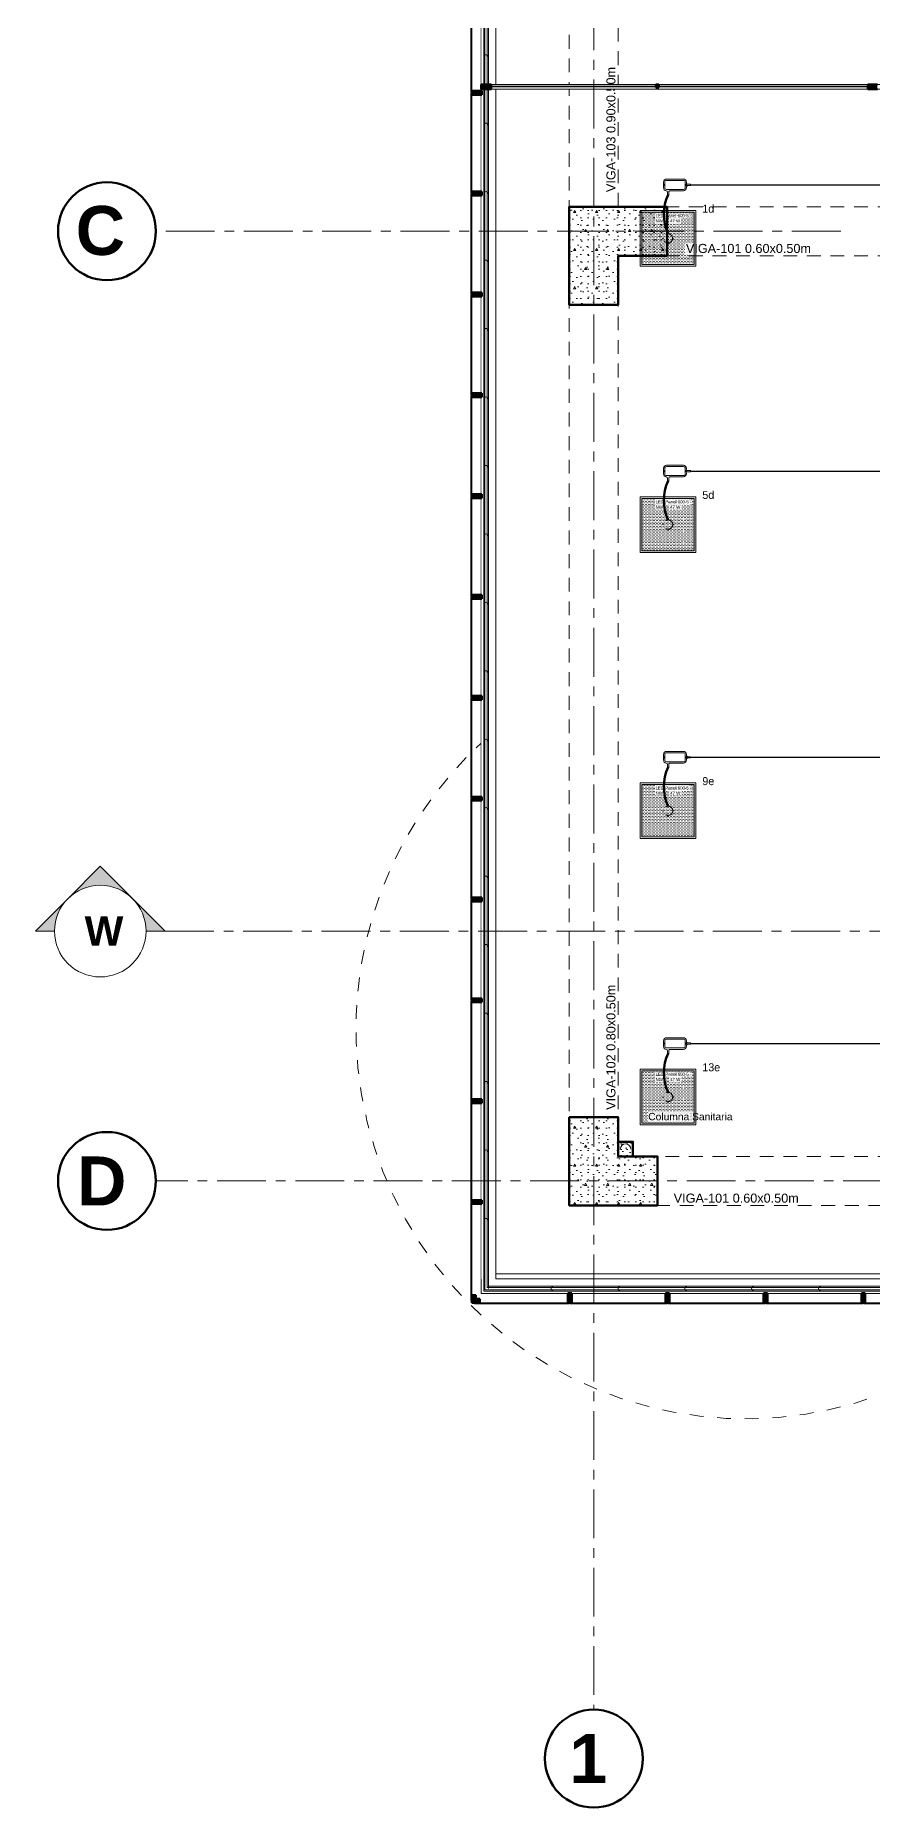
# Model space of a CAD drawing. Header units: inches. Extents: x -38 to 5698, y -33 to 92.
# Drawn here: x 188.61 to 197.17, y 1.05 to 19.15 of the extents above; entities that cross this region are included whole.
import ezdxf
from ezdxf.lldxf.tags import DXFTag

# ---------------------------------------------------------------- set-up
doc = ezdxf.new("R2010")
doc.units = ezdxf.units.IN
doc.header["$MEASUREMENT"] = 0
doc.set_wipeout_variables(frame=1)
for name, pattern in [('CONTINUA', [0]), ('DASHED', [0.75, 0.5, -0.25]), ('Hidden Line', [0.195611, 0.141111, -0.0545]), ('HIDDEN2', [0.1875, 0.125, -0.0625]), ('Punto & Raya', [0.65, 0.5, -0.075, 0, -0.075]), ('Rayas', [0.282222, 0.141111, -0.141111]), ('Wipeout_Contour', [1, 0, -1])]:
    doc.linetypes.add(name, pattern=pattern)
for name, color, linetype, lineweight in [('00_IE_Luminarias', 6, 'Continuous', 30), ('ALUMBRADO_CONDUIT', 30, 'CONDUIT1', 30), ('CABLEADO EXT.', 3, 'PVCSUBT', 30), ('Luminarias', 5, 'Continuous', 20), ('Simb_Alumbrado', 140, 'CONTINUA', 30)]:
    doc.layers.add(name, color=color, linetype=linetype, lineweight=lineweight)
for name, color, linetype in [('02 _ ARQ _ ALB _ Ejes Generales', 7, 'Continuous'), ('02 _ ARQ _ ZON _ Espacio.3D', 7, 'Continuous'), ('08 _ STR _ EXT _ 06 Columnas', 7, 'Continuous'), ('08 _ STR _ EXT _ 07 Losa Aligerada', 7, 'Continuous'), ('08 _ STR _ EXT _ 09 Vigas', 7, 'Continuous'), ('Acabado - Muros', 7, 'Continuous'), ('Estructura - 04 MURO', 7, 'Continuous'), ('Estructura - Carga', 7, 'Continuous'), ('Interior - Escaleras & Barandillas', 7, 'Continuous'), ('Marcador - Secciones', 251, 'Continuous'), ('MEP - HVAC', 7, 'Continuous'), ('Notas - Etiquetas', 251, 'Continuous')]:
    doc.layers.add(name, color=color, linetype=linetype)
doc.styles.add('Estilo_Generado_1', font='swisseb.ttf')
doc.styles.add('Estilo_Generado_4', font='swisse.ttf')
doc.styles.add('{18b73a54-fa43-428c-adcb-c1c7bbdf2c84}', font='Simplex.shx')
tags = doc.linetypes.add('CONDUIT', pattern='A,1.5,-0.210535,["con",{18b73a54-fa43-428c-adcb-c1c7bbdf2c84},S=0.2,R=0,X=0,Y=-0.065594],-0.702384', length=2.412919).pattern_tags.tags
tags[6] = DXFTag(74, 10)
tags = doc.linetypes.add('CONDUIT1', pattern='A,1,-0.19772,["con",{18b73a54-fa43-428c-adcb-c1c7bbdf2c84},S=0.2,R=0,X=0,Y=-0.065594],-0.593642', length=1.791362).pattern_tags.tags
tags[6] = DXFTag(74, 10)
tags = doc.linetypes.add('PVCSUBT', pattern='A,0.6,-0.3,0.6,-0.075691,["PVC",Standard,S=0.2,R=0,X=0,Y=-0.093724],-0.621005', length=2.196696).pattern_tags.tags
tags[10] = DXFTag(74, 10)
pattern_1 = [(0, (185.00002, 3e-09), (0, 0.3897114), [0.024375, -0.200625]), (0, (185.11252, 0.19486), (0, 0.3897114), [0.024375, -0.200625]), (60, (185.00002, 3e-09), (-0.3375, 0.194856), [0.024375, -0.200625]), (60, (185.22502, 3e-09), (-0.3375, 0.194856), [0.024375, -0.200625]), (120, (185.0244, 3e-09), (0.3375, 0.194856), [0.024375, -0.200625]), (120, (185.2494, 3e-09), (0.3375, 0.194856), [0.024375, -0.200625]), (0, (185.00002, 0.0375), (0, 0.075), [0, -0.075, 0, -0.1125]), (45, (185.03752, 0.0375), (-0.053033, 0.053033), [0, -0.05625, 0, -0.09375])]
pattern_2 = [(0, (185.000023, 3e-09), (0, 0.03), [])]

# ---------------------------------------------------------------- blocks, each defined once
blk = doc.blocks.new('*U270')
at = {"layer": 'Luminarias', "linetype": 'DASHED', "lineweight": 0, "ltscale": 0.05}
blk.add_lwpolyline([(0, -0.005), (0, 0.005)], dxfattribs=at)
blk = doc.blocks.new('*U271')
at = {"color": 0, "linetype": 'ByBlock', "lineweight": -2, "transparency": 16777216}
for p, rotation in [((-0.05, 0), 90), ((0, -0.05), 180), ((0.05, 0), 269.9999999999999)]:
    blk.add_blockref('*U270', p, dxfattribs=dict(at, rotation=rotation))
blk.add_blockref('*U270', (0, 0.05), dxfattribs=at)
blk = doc.blocks.new('PANEL LED 50W')
at = {"layer": 'Luminarias'}
h = blk.add_hatch(dxfattribs=at)
h.set_pattern_fill('DOTS', color=4, scale=0.009097)
h.set_pattern_definition([(0, (0, -2e-14), (0.0072206, 0.01444116), [0, -0.01444116])])
h.paths.add_polyline_path([(-0.257, -0.257), (0.257, -0.257), (0.257, 0.257), (-0.257, 0.257)])
h.paths.add_polyline_path([(-0.13, 0.097), (0.185, 0.097), (0.185, 0.247), (-0.13, 0.247)], flags=24)
at = {"layer": 'Luminarias', "color": 4, "lineweight": 0}
for points in [[(-0.273, 0.273), (0.273, 0.273), (0.273, -0.273), (-0.273, -0.273)], [(-0.257, -0.257), (0.257, -0.257), (0.257, 0.257), (-0.257, 0.257)]]:
    blk.add_lwpolyline(points, close=True, dxfattribs=at)
at = {"layer": 'Luminarias', "color": 4, "linetype": 'DASHED', "lineweight": 0, "ltscale": 0.01}
blk.add_circle((0, 0), 0.0455, dxfattribs=at)
at = {"color": 4}
blk.add_blockref('*U271', (0, 0), dxfattribs=at)
at = {"layer": 'Luminarias', "color": 4, "insert": (-0.122, 0.239), "char_height": 0.03093, "width": 0.38285, "attachment_point": 1}
blk.add_mtext('{\\Ftxt|c0;LED Panel 600-5 - NW      47 W}', dxfattribs=at)
blk = doc.blocks.new('lumin 47')
at = {"layer": 'ALUMBRADO_CONDUIT', "xscale": 1.041283452965173, "yscale": 1.041283452965173, "zscale": 1.041283452965173}
blk.add_blockref('PANEL LED 50W', (-76.251, 24.243), dxfattribs=at)
blk = doc.blocks.new('CAJA OVAL TIPO L')
at = {"layer": 'Simb_Alumbrado', "lineweight": 13}
blk.add_lwpolyline([(-0.049, -0.079), (-0.049, -0.034, -0.380413), (-0.026, -0.009), (-0.026, -0.009, 0.341426), (-0.016, 0.003), (-0.016, 0.024), (-0.006, 0.024), (-0.006, 0.003, 0.414214), (0.006, -0.009), (0.114, -0.009, -0.414214), (0.139, -0.034), (0.139, -0.038, 0.414214), (0.151, -0.051), (0.172, -0.051), (0.172, -0.061), (0.151, -0.061, 0.414214), (0.139, -0.073), (0.139, -0.079, -0.414214), (0.114, -0.104), (-0.024, -0.104, -0.414214), (-0.049, -0.079, 0.414214)], format="xyb", dxfattribs=at)
for points in [[(-0.048, -0.056), (-0.04, -0.056)], [(-0.044, -0.051), (-0.044, -0.06)], [(0.132, -0.056), (0.141, -0.056)], [(0.137, -0.051), (0.137, -0.06)]]:
    blk.add_lwpolyline(points, dxfattribs=at)
blk.add_lwpolyline([(-0.024, -0.02), (0.114, -0.02, -0.414214), (0.128, -0.034), (0.128, -0.079, -0.414214), (0.114, -0.093), (-0.024, -0.093, -0.414214), (-0.038, -0.079), (-0.038, -0.034, -0.414214)], format="xyb", close=True, dxfattribs=at)
for centre in [(-0.044, -0.056), (0.137, -0.056)]:
    blk.add_circle(centre, 0.00438, dxfattribs=at)

msp = doc.modelspace()

# ---------------------------------------------------------------- hatches: boundary and pattern name
at = {"layer": '08 _ STR _ EXT _ 06 Columnas', "linetype": 'Continuous', "lineweight": 9}
h = msp.add_hatch(dxfattribs=at)
h.set_pattern_fill('HORMIGÓN_EN_MASA_0002', style=0, pattern_type=2)
h.set_pattern_definition(pattern_1)
h.paths.add_polyline_path([(195.07, 17.4), (194.07, 17.4), (194.07, 16.4), (194.57, 16.4), (194.57, 16.9), (195.07, 16.9)])
h = msp.add_hatch(dxfattribs=at)
h.set_pattern_fill('HORMIGÓN_EN_MASA_0002', style=0, pattern_type=2)
h.set_pattern_definition(pattern_1)
h.paths.add_polyline_path([(194.07, 8.1), (194.07, 7.2), (194.97, 7.2), (194.97, 7.7), (194.57, 7.7), (194.57, 8.1)])
at = {"layer": 'Acabado - Muros', "linetype": 'Continuous', "lineweight": 9}
for points in [[(193.065, 19.59), (193.065, 18.57), (193.075, 18.57), (193.075, 19.59)], [(193.065, 18.56), (193.065, 17.54), (193.075, 17.54), (193.075, 18.56)], [(193.065, 17.53), (193.065, 16.51), (193.075, 16.51), (193.075, 17.53)], [(193.065, 16.5), (193.065, 15.48), (193.075, 15.48), (193.075, 16.5)], [(193.065, 15.47), (193.065, 14.45), (193.075, 14.45), (193.075, 15.47)], [(193.065, 14.44), (193.065, 13.42), (193.075, 13.42), (193.075, 14.44)], [(193.065, 13.41), (193.065, 12.39), (193.075, 12.39), (193.075, 13.41)], [(193.065, 12.38), (193.065, 11.36), (193.075, 11.36), (193.075, 12.38)], [(193.065, 11.35), (193.065, 10.33), (193.075, 10.33), (193.075, 11.35)], [(193.065, 10.32), (193.065, 9.3), (193.075, 9.3), (193.075, 10.32)], [(193.065, 9.29), (193.065, 8.27), (193.075, 8.27), (193.075, 9.29)], [(193.065, 8.26), (193.065, 7.24), (193.075, 7.24), (193.075, 8.26)], [(193.065, 7.23), (193.065, 6.23), (193.075, 6.23), (193.075, 7.23)], [(193.1, 6.195), (194.07, 6.195), (194.07, 6.205), (193.1, 6.205)], [(194.08, 6.195), (195.07, 6.195), (195.07, 6.205), (194.08, 6.205)], [(195.08, 6.195), (196.07, 6.195), (196.07, 6.205), (195.08, 6.205)], [(196.08, 6.195), (197.07, 6.195), (197.07, 6.205), (196.08, 6.205)], [(197.08, 6.195), (198.07, 6.195), (198.07, 6.205), (197.08, 6.205)]]:
    msp.add_hatch(color=250, dxfattribs=at).paths.add_polyline_path(points)
at = {"layer": 'Estructura - Carga', "linetype": 'Continuous', "lineweight": 13}
h = msp.add_hatch(dxfattribs=at)
h.set_pattern_fill('HORMIGÓN_ARMADO_0002', color=251, style=0, pattern_type=2)
h.set_pattern_definition([(0, (185.00002, 3e-09), (0, 0.311769), [0.03, -0.15]), (0, (185.09002, 0.1559), (0, 0.311769), [0.03, -0.15]), (60, (185.00002, 3e-09), (-0.27, 0.1558846), [0.03, -0.15]), (60, (185.18002, 3e-09), (-0.27, 0.1558846), [0.03, -0.15]), (120, (185.03002, 3e-09), (0.27, 0.1558846), [0.03, -0.15]), (120, (185.21002, 3e-09), (0.27, 0.1558846), [0.03, -0.15]), (0, (185.000023, 0.03), (0, 0.06), [0, -0.06, 0, -0.09]), (45, (185.030023, 0.03), (-0.0424264, 0.0424264), [0, -0.045, 0, -0.075])])
h.paths.add_polyline_path([(194.57, 7.7), (194.72, 7.7), (194.72, 7.85), (194.57, 7.85)])
at = {"layer": 'Marcador - Secciones', "linetype": 'Continuous', "lineweight": 13}
for points in [[(188.945, 10.333, -0.414214), (189.607, 10.333), (189.276, 10.664)], [(188.613, 10.002), (188.807, 10.002, -0.198912), (188.945, 10.333)], [(189.938, 10.002), (189.607, 10.333, -0.198912), (189.744, 10.002)]]:
    msp.add_hatch(color=7, dxfattribs=at).paths.add_polyline_path(points)

# ---------------------------------------------------------------- linework, layer by layer
at = {"layer": '02 _ ARQ _ ALB _ Ejes Generales', "color": 7, "linetype": 'Continuous', "lineweight": 60}
for centre in [(189.345, 17.15), (189.345, 7.45), (194.32, 1.55)]:
    msp.add_circle(centre, 0.5, dxfattribs=at)
at = {"layer": '02 _ ARQ _ ZON _ Espacio.3D', "color": 254, "linetype": 'Continuous', "lineweight": 0, "flags": 128}
for points in [[(205.02, 18.65), (205.02, 29.7), (193.32, 29.7), (193.32, 25.338), (194.57, 25.338), (194.57, 25.163), (193.32, 25.163), (193.32, 18.649)], [(205.02, 6.5), (205.02, 18.6), (193.32, 18.6), (193.32, 6.5)], [(194.57, 16.4), (194.07, 16.4), (194.07, 17.4), (195.07, 17.4), (195.07, 16.9), (194.57, 16.9)], [(194.97, 7.7), (194.97, 7.2), (194.07, 7.2), (194.07, 8.1), (194.57, 8.1), (194.57, 7.7)]]:
    msp.add_lwpolyline(points, close=True, dxfattribs=at)
at = {"layer": '08 _ STR _ EXT _ 06 Columnas', "color": 7, "linetype": 'Continuous', "lineweight": 80, "flags": 128}
for points in [[(195.07, 17.4), (194.07, 17.4), (194.07, 16.4), (194.57, 16.4), (194.57, 16.9), (195.07, 16.9)], [(194.07, 8.1), (194.07, 7.2), (194.97, 7.2), (194.97, 7.7), (194.57, 7.7), (194.57, 8.1)]]:
    msp.add_lwpolyline(points, close=True, dxfattribs=at)
at = {"layer": '08 _ STR _ EXT _ 09 Vigas', "color": 251, "linetype": 'Hidden Line', "lineweight": 13}
for p, q in [((194.07, 7.2), (194.07, 39.9)), ((194.57, 17.4), (194.57, 29.7)), ((194.57, 17.4), (229.07, 17.4)), ((194.57, 16.9), (201.07, 16.9)), ((194.57, 7.7), (194.57, 16.9)), ((194.57, 7.7), (201.07, 7.7)), ((236.57, 7.2), (194.07, 7.2))]:
    msp.add_line(p, q, dxfattribs=at)
at = {"layer": 'Acabado - Muros', "color": 7, "linetype": 'Continuous', "lineweight": 60}
for p, q in [((193.075, 18.585), (193.075, 18.545)), ((193.075, 17.555), (193.075, 17.515)), ((193.075, 16.525), (193.075, 16.485)), ((193.075, 15.495), (193.075, 15.455)), ((193.075, 14.465), (193.075, 14.425)), ((193.075, 13.435), (193.075, 13.395)), ((193.075, 12.405), (193.075, 12.365)), ((193.075, 11.375), (193.075, 11.335)), ((193.075, 10.345), (193.075, 10.305)), ((193.075, 9.315), (193.075, 9.275)), ((193.075, 8.285), (193.075, 8.245)), ((193.075, 7.255), (193.075, 7.215)), ((193.075, 6.285), (193.075, 6.205)), ((193.155, 6.205), (193.075, 6.205)), ((194.095, 6.205), (194.055, 6.205)), ((195.095, 6.205), (195.055, 6.205)), ((196.095, 6.205), (196.055, 6.205)), ((197.095, 6.205), (197.055, 6.205))]:
    msp.add_line(p, q, dxfattribs=at)
at = {"layer": 'Acabado - Muros', "color": 7, "linetype": 'Continuous', "lineweight": 13, "flags": 128}
for points in [[(193.065, 19.59), (193.075, 19.59), (193.075, 18.57), (193.065, 18.57)], [(193.065, 18.56), (193.075, 18.56), (193.075, 17.54), (193.065, 17.54)], [(193.065, 17.53), (193.075, 17.53), (193.075, 16.51), (193.065, 16.51)], [(193.065, 16.5), (193.075, 16.5), (193.075, 15.48), (193.065, 15.48)], [(193.065, 15.47), (193.075, 15.47), (193.075, 14.45), (193.065, 14.45)], [(193.065, 14.44), (193.075, 14.44), (193.075, 13.42), (193.065, 13.42)], [(193.065, 13.41), (193.075, 13.41), (193.075, 12.39), (193.065, 12.39)], [(193.065, 12.38), (193.075, 12.38), (193.075, 11.36), (193.065, 11.36)], [(193.065, 11.35), (193.075, 11.35), (193.075, 10.33), (193.065, 10.33)], [(193.065, 10.32), (193.075, 10.32), (193.075, 9.3), (193.065, 9.3)], [(193.065, 9.29), (193.075, 9.29), (193.075, 8.27), (193.065, 8.27)], [(193.065, 8.26), (193.075, 8.26), (193.075, 7.24), (193.065, 7.24)], [(193.065, 7.23), (193.075, 7.23), (193.075, 6.23), (193.065, 6.23)], [(193.1, 6.195), (193.1, 6.205), (194.07, 6.205), (194.07, 6.195)], [(194.08, 6.195), (194.08, 6.205), (195.07, 6.205), (195.07, 6.195)], [(195.08, 6.195), (195.08, 6.205), (196.07, 6.205), (196.07, 6.195)], [(196.08, 6.195), (196.08, 6.205), (197.07, 6.205), (197.07, 6.195)], [(197.08, 6.195), (197.08, 6.205), (198.07, 6.205), (198.07, 6.195)]]:
    msp.add_lwpolyline(points, close=True, dxfattribs=at)
at = {"layer": 'ALUMBRADO_CONDUIT', "color": 30, "lineweight": 30, "ltscale": 0.4, "true_color": 0xf26722}
for p, q in [((195.309, 17.623), (197.751, 17.623)), ((195.309, 14.7), (197.752, 14.7)), ((195.309, 11.777), (197.752, 11.777)), ((195.31, 8.853), (197.752, 8.853))]:
    msp.add_line(p, q, dxfattribs=at)
at = {"layer": 'CABLEADO EXT.', "color": 3, "lineweight": 80}
for centre in [(195.512, 17.325), (195.512, 14.402), (195.512, 11.478), (195.512, 8.555)]:
    msp.add_arc(centre, 0.476, 155.3702, 204.8494, dxfattribs=at)
at = {"layer": 'Estructura - Carga', "color": 7, "linetype": 'Continuous', "lineweight": 80, "flags": 128}
msp.add_lwpolyline([(194.57, 7.7), (194.72, 7.7), (194.72, 7.85), (194.57, 7.85)], close=True, dxfattribs=at)
at = {"layer": 'Marcador - Secciones', "color": 7, "linetype": 'Continuous', "lineweight": 13}
msp.add_line((189.276, 10.664), (189.938, 10.002), dxfattribs=at)
at = {"layer": 'Marcador - Secciones', "color": 7, "linetype": 'Continuous', "lineweight": 13, "flags": 128}
msp.add_lwpolyline([(189.276, 10.664), (188.945, 10.333)], dxfattribs=at)
for points in [[(188.945, 10.333), (188.613, 10.002), (188.807, 10.002, -0.198912)], [(189.938, 10.002), (189.744, 10.002, 0.198912)]]:
    msp.add_lwpolyline(points, format="xyb", dxfattribs=at)
at = {"layer": 'Marcador - Secciones', "color": 7, "linetype": 'Continuous', "lineweight": 13}
msp.add_circle((189.276, 10.002), 0.468, dxfattribs=at)
at = {"layer": 'MEP - HVAC', "color": 7, "linetype": 'Continuous', "lineweight": 13, "flags": 128}
msp.add_lwpolyline([(194.591, 7.775, -1), (194.699, 7.775)], format="xyb", dxfattribs=at)

# ---------------------------------------------------------------- block references
for p in [(271.33, -7.166), (271.331, -10.089), (271.331, -13.012), (271.331, -15.936)]:
    msp.add_blockref('lumin 47', p)
at = {"layer": 'ALUMBRADO_CONDUIT', "linetype": 'CONDUIT', "lineweight": 30, "xscale": -1.253906979044094, "yscale": 1.253906979044094, "zscale": 1.253906979044094, "rotation": 180}
for p in [(195.094, 17.553), (195.094, 14.63), (195.094, 11.707), (195.094, 8.783)]:
    msp.add_blockref('CAJA OVAL TIPO L', p, dxfattribs=at)

# ---------------------------------------------------------------- texts
at = {"layer": '00_IE_Luminarias', "color": 6, "linetype": 'HIDDEN2'}
for s, p in [('1d', (195.43, 17.34)), ('5d', (195.43, 14.416)), ('9e', (195.43, 11.493)), ('13e', (195.43, 8.57))]:
    msp.add_text(s, height=0.0817, dxfattribs=at).set_placement(p)
at = {"layer": '02 _ ARQ _ ALB _ Ejes Generales', "color": 7, "lineweight": 30, "char_height": 0.5, "attachment_point": 1, "style": 'Estilo_Generado_1'}
for s, insert in [('\\A1;{\\pql;\\pt0;\\fSwis721 Ex BT|b1|i0|c0|p34;C}', (189.025, 17.408)), ('\\A1;{\\pql;\\pt0;\\fSwis721 Ex BT|b1|i0|c0|p34;D}', (189.039, 7.7)), ('\\A1;{\\pql;\\pt0;\\fSwis721 Ex BT|b1|i0|c0|p34;1}', (194.071, 1.8))]:
    msp.add_mtext(s, dxfattribs=dict(at, insert=insert))
at = {"layer": 'Marcador - Secciones', "color": 5, "lineweight": 25, "insert": (189.512, 9.852), "char_height": 0.3, "attachment_point": 9, "style": 'Estilo_Generado_1'}
msp.add_mtext('\\A1;{\\pqr;\\pt0;\\fSwis721 Ex BT|b1|i0|c0|p34;W}', dxfattribs=at)
at = {"layer": 'Notas - Etiquetas', "color": 8, "linetype": 'Continuous', "lineweight": 13, "char_height": 0.0925, "attachment_point": 7, "rotation": 90, "style": 'Estilo_Generado_4'}
for s, insert in [('\\A1;{\\pql;\\fSwis721 Ex BT|b0|i0|c0|p34;VIGA-103\\fSwis721 Ex BT|b0|i0|c0|p34; \\fSwis721 Ex BT|b0|i0|c0|p34;0.90\\fSwis721 Ex BT|b0|i0|c0|p34;x\\fSwis721 Ex BT|b0|i0|c0|p34;0.50\\fSwis721 Ex BT|b0|i0|c0|p34;m}', (194.543, 17.55)), ('\\A1;{\\pql;\\fSwis721 Ex BT|b0|i0|c0|p34;VIGA-102\\fSwis721 Ex BT|b0|i0|c0|p34; \\fSwis721 Ex BT|b0|i0|c0|p34;0.80\\fSwis721 Ex BT|b0|i0|c0|p34;x\\fSwis721 Ex BT|b0|i0|c0|p34;0.50\\fSwis721 Ex BT|b0|i0|c0|p34;m}', (194.543, 8.176))]:
    msp.add_mtext(s, dxfattribs=dict(at, insert=insert))
at = {"layer": 'Notas - Etiquetas', "color": 8, "linetype": 'Continuous', "lineweight": 13, "char_height": 0.0925, "attachment_point": 7, "style": 'Estilo_Generado_4'}
for insert in [(195.262, 16.927), (195.137, 7.227)]:
    msp.add_mtext('\\A1;{\\pql;\\fSwis721 Ex BT|b0|i0|c0|p34;VIGA-101\\fSwis721 Ex BT|b0|i0|c0|p34; \\fSwis721 Ex BT|b0|i0|c0|p34;0.60\\fSwis721 Ex BT|b0|i0|c0|p34;x\\fSwis721 Ex BT|b0|i0|c0|p34;0.50\\fSwis721 Ex BT|b0|i0|c0|p34;m}', dxfattribs=dict(at, insert=insert))
at = {"layer": 'Notas - Etiquetas', "color": 8, "linetype": 'Continuous', "lineweight": 35, "insert": (194.877, 8.107), "char_height": 0.075, "attachment_point": 4, "style": 'Estilo_Generado_4'}
msp.add_mtext('\\A1;{\\pql;\\fSwis721 Ex BT|b0|i0|c0|p34;Columna Sanitaria}', dxfattribs=at)

# ---------------------------------------------------------------- next in the draw order: wipeouts: each hides what was drawn before it
at = {"color": 254, "linetype": 'Wipeout_Contour', "lineweight": 0, "ltscale": 4849.55423}
msp.add_wipeout([(193.17, 6.45), (193.17, 6.3), (193.32, 6.45)], dxfattribs=at).dxf.layer = 'Estructura - 04 MURO'

# ---------------------------------------------------------------- next in the draw order: wipeouts: each hides what was drawn before it
at = {"color": 254, "linetype": 'Wipeout_Contour', "lineweight": 0, "ltscale": 4848.699701}
msp.add_wipeout([(193.32, 6.45), (193.17, 6.3), (193.32, 6.3)], dxfattribs=at).dxf.layer = 'Estructura - 04 MURO'

# ---------------------------------------------------------------- next in the draw order: hatches: boundary and pattern name
at = {"layer": 'Acabado - Muros', "linetype": 'Continuous', "lineweight": 0}
for points in [[(193.115, 6.285), (193.075, 6.285), (193.075, 6.205), (193.115, 6.205)], [(193.155, 6.245), (193.075, 6.245), (193.075, 6.205), (193.155, 6.205)]]:
    msp.add_hatch(color=254, dxfattribs=at).paths.add_polyline_path(points)

# ---------------------------------------------------------------- next in the draw order: linework, layer by layer
at = {"layer": 'Acabado - Muros', "color": 7, "linetype": 'Continuous', "lineweight": 60}
for p, q in [((193.115, 6.285), (193.075, 6.285)), ((193.155, 6.245), (193.075, 6.245)), ((193.115, 6.285), (193.115, 6.205)), ((193.155, 6.245), (193.155, 6.205))]:
    msp.add_line(p, q, dxfattribs=at)
at = {"layer": 'Estructura - 04 MURO', "color": 7, "linetype": 'Continuous', "lineweight": 13, "flags": 128}
msp.add_lwpolyline([(193.17, 6.3), (193.17, 22.481)], dxfattribs=at)

# ---------------------------------------------------------------- next in the draw order: wipeouts: each hides what was drawn before it
at = {"color": 254, "linetype": 'Wipeout_Contour', "lineweight": 0, "ltscale": 6499.459844}
msp.add_wipeout([(193.32, 6.3), (210.149, 6.3), (210.149, 6.45), (193.32, 6.45)], dxfattribs=at).dxf.layer = 'Estructura - 04 MURO'

# ---------------------------------------------------------------- next in the draw order: hatches: boundary and pattern name
at = {"layer": 'Acabado - Muros', "linetype": 'Continuous', "lineweight": 0}
for points in [[(194.055, 6.305), (194.055, 6.205), (194.095, 6.205), (194.095, 6.305)], [(195.055, 6.305), (195.055, 6.205), (195.095, 6.205), (195.095, 6.305)], [(196.055, 6.305), (196.055, 6.205), (196.095, 6.205), (196.095, 6.305)], [(197.055, 6.305), (197.055, 6.205), (197.095, 6.205), (197.095, 6.305)]]:
    msp.add_hatch(color=254, dxfattribs=at).paths.add_polyline_path(points)

# ---------------------------------------------------------------- next in the draw order: linework, layer by layer
at = {"layer": '08 _ STR _ EXT _ 07 Losa Aligerada', "color": 254, "linetype": 'Rayas', "lineweight": 18, "flags": 128}
msp.add_lwpolyline([(193.22, 11.97, 1.049431), (198.794, 6.3), (209.6, 6.3), (209.6, 6.2), (214.798, 6.2), (214.798, 7.2), (222.07, 7.2), (222.07, 5.664), (223.27, 5.664), (223.27, 4.2), (228.37, 4.2), (228.37, 5.664), (229.57, 5.664), (229.57, 7.2), (236.57, 7.2), (236.57, 15), (236.57, 15.15), (236.57, 15.15), (236.57, 15.8), (236.57, 15.8), (236.57, 20.35), (231.67, 20.35), (231.67, 22.35), (231.67, 22.6), (231.67, 24.5), (231.67, 24.75), (231.67, 26.75), (236.57, 26.75), (236.57, 39.9), (228.67, 39.9), (223.553, 39.9), (223.553, 40.9), (218.932, 40.9), (218.932, 39.9), (208.37, 39.9), (208.37, 41.435), (207.42, 41.435), (207.42, 42.9), (202.22, 42.9), (202.22, 41.435), (201.27, 41.435), (201.27, 39.9), (196.27, 39.9), (196.27, 41.1), (192.87, 41.1), (192.87, 37.7), (194.07, 37.7), (194.07, 33.9), (193.17, 33.9), (193.17, 21.266), (193.22, 21.266)], format="xyb", close=True, dxfattribs=at)
at = {"layer": '08 _ STR _ EXT _ 07 Losa Aligerada', "color": 254, "linetype": 'Continuous', "lineweight": 18, "flags": 128}
msp.add_lwpolyline([(221.559, 39.9), (208.37, 39.9), (208.37, 42.654), (207.42, 42.654), (207.42, 42.9), (202.22, 42.9), (202.22, 42.654), (201.27, 42.654), (201.27, 39.9), (196.12, 39.9), (196.12, 40.95), (193.02, 40.95), (193.02, 37.7), (194.164, 37.7), (194.164, 33.9), (193.17, 33.9), (193.17, 6.3), (212.718, 6.3), (212.718, 6.2), (217.425, 6.2)], dxfattribs=at)
at = {"layer": 'Acabado - Muros', "color": 7, "linetype": 'Continuous', "lineweight": 60}
for p, q in [((194.095, 6.305), (194.055, 6.305)), ((194.055, 6.305), (194.055, 6.205)), ((194.095, 6.305), (194.095, 6.205)), ((195.055, 6.305), (195.055, 6.205)), ((195.095, 6.305), (195.055, 6.305)), ((195.095, 6.305), (195.095, 6.205)), ((196.055, 6.305), (196.055, 6.205)), ((196.095, 6.305), (196.055, 6.305)), ((196.095, 6.305), (196.095, 6.205)), ((197.055, 6.305), (197.055, 6.205)), ((197.095, 6.305), (197.055, 6.305)), ((197.095, 6.305), (197.095, 6.205))]:
    msp.add_line(p, q, dxfattribs=at)
at = {"layer": 'Estructura - 04 MURO', "color": 7, "linetype": 'Continuous', "lineweight": 13, "flags": 128}
msp.add_lwpolyline([(193.17, 6.3), (212.46, 6.3)], dxfattribs=at)
at = {"layer": 'Interior - Escaleras & Barandillas', "color": 161, "linetype": 'Continuous', "lineweight": 13}
for p, q in [((193.207, 6.338), (206.887, 6.338)), ((193.195, 6.325), (206.887, 6.325))]:
    msp.add_line(p, q, dxfattribs=at)
at = {"layer": 'Interior - Escaleras & Barandillas', "color": 161, "linetype": 'Continuous', "lineweight": 13, "flags": 128}
for points in [[(193.903, 6.369, 1), (193.903, 6.331, 1)], [(194.587, 6.369, 1), (194.587, 6.331, 1)], [(195.27, 6.369, 1), (195.27, 6.331, 1)], [(195.953, 6.369, 1), (195.953, 6.331, 1)], [(196.637, 6.369, 1), (196.637, 6.331, 1)]]:
    msp.add_lwpolyline(points, format="xyb", dxfattribs=at)

# ---------------------------------------------------------------- next in the draw order: wipeouts: each hides what was drawn before it
at = {"color": 254, "linetype": 'Wipeout_Contour', "lineweight": 0, "ltscale": 9714.484665}
msp.add_wipeout([(194.97, 18.6), (197.12, 18.6), (197.12, 18.65), (194.986, 18.65), (194.986, 18.617), (194.97, 18.617)], dxfattribs=at).dxf.layer = 'Acabado - Muros'
at = {"color": 254, "linetype": 'Wipeout_Contour', "lineweight": 0, "ltscale": 6465.790652}
msp.add_wipeout([(193.32, 6.45), (193.32, 22.481), (193.17, 22.481), (193.17, 6.45)], dxfattribs=at).dxf.layer = 'Estructura - 04 MURO'

# ---------------------------------------------------------------- next in the draw order: hatches: boundary and pattern name
at = {"layer": 'Acabado - Muros', "linetype": 'Continuous', "lineweight": 0}
for points in [[(193.175, 18.585), (193.075, 18.585), (193.075, 18.545), (193.175, 18.545)], [(193.175, 17.555), (193.075, 17.555), (193.075, 17.515), (193.175, 17.515)], [(193.175, 16.525), (193.075, 16.525), (193.075, 16.485), (193.175, 16.485)], [(193.175, 15.495), (193.075, 15.495), (193.075, 15.455), (193.175, 15.455)], [(193.175, 14.465), (193.075, 14.465), (193.075, 14.425), (193.175, 14.425)], [(193.175, 13.435), (193.075, 13.435), (193.075, 13.395), (193.175, 13.395)], [(193.175, 12.405), (193.075, 12.405), (193.075, 12.365), (193.175, 12.365)], [(193.175, 11.375), (193.075, 11.375), (193.075, 11.335), (193.175, 11.335)], [(193.175, 10.345), (193.075, 10.345), (193.075, 10.305), (193.175, 10.305)], [(193.175, 9.315), (193.075, 9.315), (193.075, 9.275), (193.175, 9.275)], [(193.175, 8.285), (193.075, 8.285), (193.075, 8.245), (193.175, 8.245)], [(193.175, 7.255), (193.075, 7.255), (193.075, 7.215), (193.175, 7.215)]]:
    msp.add_hatch(color=254, dxfattribs=at).paths.add_polyline_path(points)

# ---------------------------------------------------------------- next in the draw order: linework, layer by layer
at = {"layer": '02 _ ARQ _ ALB _ Ejes Generales', "color": 251, "linetype": 'Punto & Raya', "lineweight": 13}
for p, q in [((196.845, 17.15), (189.845, 17.15)), ((240.57, 7.45), (189.845, 7.45))]:
    msp.add_line(p, q, dxfattribs=at)
at = {"layer": 'Acabado - Muros', "color": 7, "linetype": 'Continuous', "lineweight": 60}
for p, q in [((193.17, 18.65), (193.17, 18.6)), ((193.175, 18.585), (193.075, 18.585)), ((193.175, 18.545), (193.075, 18.545)), ((193.175, 18.585), (193.175, 18.545)), ((193.175, 17.555), (193.075, 17.555)), ((193.175, 17.515), (193.075, 17.515)), ((193.175, 17.555), (193.175, 17.515)), ((193.175, 16.525), (193.075, 16.525)), ((193.175, 16.485), (193.075, 16.485)), ((193.175, 16.525), (193.175, 16.485)), ((193.175, 15.495), (193.075, 15.495)), ((193.175, 15.455), (193.075, 15.455)), ((193.175, 15.495), (193.175, 15.455)), ((193.175, 14.465), (193.075, 14.465)), ((193.175, 14.425), (193.075, 14.425)), ((193.175, 14.465), (193.175, 14.425)), ((193.175, 13.435), (193.075, 13.435)), ((193.175, 13.395), (193.075, 13.395)), ((193.175, 13.435), (193.175, 13.395)), ((193.175, 12.405), (193.075, 12.405)), ((193.175, 12.365), (193.075, 12.365)), ((193.175, 12.405), (193.175, 12.365)), ((193.175, 11.375), (193.075, 11.375)), ((193.175, 11.335), (193.075, 11.335)), ((193.175, 11.375), (193.175, 11.335)), ((193.175, 10.345), (193.075, 10.345)), ((193.175, 10.345), (193.175, 10.305)), ((193.175, 10.305), (193.075, 10.305)), ((193.175, 9.315), (193.075, 9.315)), ((193.175, 9.275), (193.075, 9.275)), ((193.175, 9.315), (193.175, 9.275)), ((193.175, 8.285), (193.075, 8.285)), ((193.175, 8.245), (193.075, 8.245)), ((193.175, 8.285), (193.175, 8.245)), ((193.175, 7.255), (193.075, 7.255)), ((193.175, 7.255), (193.175, 7.215)), ((193.175, 7.215), (193.075, 7.215))]:
    msp.add_line(p, q, dxfattribs=at)
at = {"layer": 'Estructura - 04 MURO', "color": 7, "linetype": 'Continuous', "lineweight": 13}
msp.add_line((212.46, 6.45), (193.32, 6.45), dxfattribs=at)
at = {"layer": 'Estructura - 04 MURO', "color": 7, "linetype": 'Continuous', "lineweight": 13, "flags": 128}
msp.add_lwpolyline([(193.32, 6.45), (193.32, 22.481)], dxfattribs=at)
at = {"layer": 'Interior - Escaleras & Barandillas', "color": 161, "linetype": 'Continuous', "lineweight": 13}
for p, q in [((193.195, 24.527), (193.195, 6.325)), ((193.207, 24.527), (193.207, 6.338)), ((193.232, 6.363), (193.232, 24.527)), ((193.245, 6.35), (193.245, 24.527)), ((206.887, 6.363), (193.232, 6.363)), ((206.887, 6.375), (193.245, 6.375))]:
    msp.add_line(p, q, dxfattribs=at)
at = {"layer": 'Interior - Escaleras & Barandillas', "color": 161, "linetype": 'Continuous', "lineweight": 13, "flags": 128}
for points in [[(193.239, 18.934, 1), (193.201, 18.934, 1)], [(193.239, 18.235, 1), (193.201, 18.235, 1)], [(193.239, 17.536, 1), (193.201, 17.536, 1)], [(193.239, 16.837, 1), (193.201, 16.837, 1)], [(193.239, 16.138, 1), (193.201, 16.138, 1)], [(193.239, 15.439, 1), (193.201, 15.439, 1)], [(193.239, 14.739, 1), (193.201, 14.739, 1)], [(193.239, 14.04, 1), (193.201, 14.04, 1)], [(193.239, 13.341, 1), (193.201, 13.341, 1)], [(193.239, 12.642, 1), (193.201, 12.642, 1)], [(193.239, 11.943, 1), (193.201, 11.943, 1)], [(193.239, 11.244, 1), (193.201, 11.244, 1)], [(193.239, 10.545, 1), (193.201, 10.545, 1)], [(193.239, 9.846, 1), (193.201, 9.846, 1)], [(193.239, 9.146, 1), (193.201, 9.146, 1)], [(193.239, 8.447, 1), (193.201, 8.447, 1)], [(193.239, 7.748, 1), (193.201, 7.748, 1)], [(193.239, 7.049, 1), (193.201, 7.049, 1)]]:
    msp.add_lwpolyline(points, format="xyb", dxfattribs=at)
at = {"layer": 'Marcador - Secciones', "color": 251, "linetype": 'Punto & Raya', "lineweight": 13}
msp.add_line((189.938, 10.002), (231.351, 10.002), dxfattribs=at)

# ---------------------------------------------------------------- next in the draw order: wipeouts: each hides what was drawn before it
at = {"color": 254, "linetype": 'Wipeout_Contour', "lineweight": 0, "ltscale": 9704.754167}
msp.add_wipeout([(193.27, 18.6), (194.97, 18.6), (194.97, 18.617), (194.953, 18.617), (194.953, 18.65), (193.27, 18.65)], dxfattribs=at).dxf.layer = 'Acabado - Muros'

# ---------------------------------------------------------------- next in the draw order: linework, layer by layer
at = {"layer": 'Acabado - Muros', "color": 251, "linetype": 'Continuous', "lineweight": 13, "flags": 128}
for points in [[(194.953, 18.65), (193.27, 18.65)], [(197.12, 18.65), (194.986, 18.65)], [(197.12, 18.6), (193.27, 18.6)]]:
    msp.add_lwpolyline(points, dxfattribs=at)

# ---------------------------------------------------------------- next in the draw order: wipeouts: each hides what was drawn before it
at = {"color": 254, "linetype": 'Wipeout_Contour', "lineweight": 0, "ltscale": 6469.34869}
msp.add_wipeout([(193.27, 18.645), (193.27, 18.625), (194.953, 18.625), (194.953, 18.645)], dxfattribs=at).dxf.layer = 'Acabado - Muros'

# ---------------------------------------------------------------- next in the draw order: hatches: boundary and pattern name
at = {"layer": 'Acabado - Muros', "linetype": 'Continuous', "lineweight": 0}
msp.add_hatch(color=254, dxfattribs=at).paths.add_polyline_path([(193.27, 18.65), (193.17, 18.65), (193.17, 18.6), (193.27, 18.6)])
h = msp.add_hatch(dxfattribs=at)
h.set_pattern_fill('CONTRACHAPADO_0002', color=254, style=0, pattern_type=2)
h.set_pattern_definition(pattern_2)
h.paths.add_polyline_path([(193.27, 18.645), (193.27, 18.625), (194.953, 18.625), (194.953, 18.645)])

# ---------------------------------------------------------------- next in the draw order: linework, layer by layer
at = {"layer": '02 _ ARQ _ ALB _ Ejes Generales', "color": 251, "linetype": 'Punto & Raya', "lineweight": 13}
msp.add_line((194.32, 45.9), (194.32, 2.05), dxfattribs=at)
at = {"layer": 'Acabado - Muros', "color": 7, "linetype": 'Continuous', "lineweight": 60}
for p, q in [((193.27, 18.65), (193.17, 18.65)), ((193.27, 18.65), (193.27, 18.6)), ((193.27, 18.6), (193.17, 18.6))]:
    msp.add_line(p, q, dxfattribs=at)
at = {"layer": 'Acabado - Muros', "color": 7, "linetype": 'Continuous', "lineweight": 13, "flags": 128}
msp.add_lwpolyline([(193.27, 18.645), (193.27, 18.625), (194.953, 18.625), (194.953, 18.645)], close=True, dxfattribs=at)

# ---------------------------------------------------------------- next in the draw order: wipeouts: each hides what was drawn before it
at = {"color": 254, "linetype": 'Wipeout_Contour', "lineweight": 0, "ltscale": 6477.114076}
msp.add_wipeout([(194.986, 18.645), (194.986, 18.625), (197.12, 18.625), (197.12, 18.645)], dxfattribs=at).dxf.layer = 'Acabado - Muros'

# ---------------------------------------------------------------- next in the draw order: hatches: boundary and pattern name
at = {"layer": 'Acabado - Muros', "linetype": 'Continuous', "lineweight": 0}
for points in [[(194.953, 18.617), (194.986, 18.617), (194.986, 18.65), (194.953, 18.65)], [(197.12, 18.6), (197.22, 18.6), (197.22, 18.65), (197.12, 18.65)]]:
    msp.add_hatch(color=254, dxfattribs=at).paths.add_polyline_path(points)
h = msp.add_hatch(dxfattribs=at)
h.set_pattern_fill('CONTRACHAPADO_0002', color=254, style=0, pattern_type=2)
h.set_pattern_definition(pattern_2)
h.paths.add_polyline_path([(194.986, 18.645), (194.986, 18.625), (197.12, 18.625), (197.12, 18.645)])

# ---------------------------------------------------------------- next in the draw order: linework, layer by layer
at = {"layer": 'Acabado - Muros', "color": 7, "linetype": 'Continuous', "lineweight": 60}
for p, q in [((194.953, 18.65), (194.953, 18.617)), ((194.986, 18.65), (194.953, 18.65)), ((194.986, 18.65), (194.986, 18.617)), ((197.12, 18.65), (197.12, 18.6)), ((197.22, 18.65), (197.12, 18.65)), ((194.986, 18.617), (194.953, 18.617)), ((197.22, 18.6), (197.12, 18.6))]:
    msp.add_line(p, q, dxfattribs=at)
at = {"layer": 'Acabado - Muros', "color": 7, "linetype": 'Continuous', "lineweight": 13, "flags": 128}
msp.add_lwpolyline([(194.986, 18.645), (194.986, 18.625), (197.12, 18.625), (197.12, 18.645)], close=True, dxfattribs=at)

doc.saveas('drawing.dxf')
